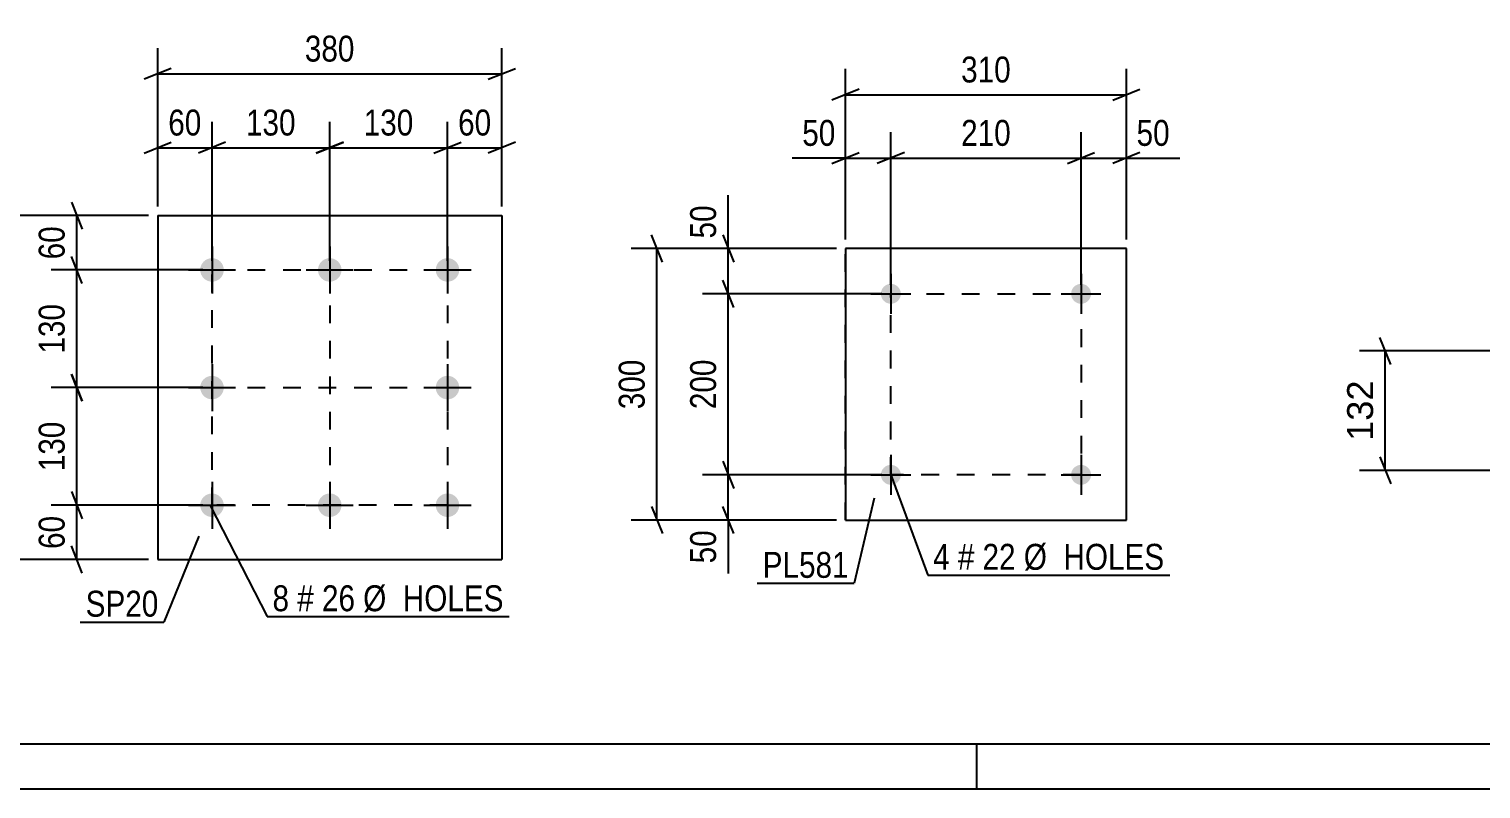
# Model space of a CAD drawing. Header units: millimetres. Extents: x 0 to 841, y 0 to 594.
# Drawn here: x 106.3 to 266.7, y 0 to 84 of the extents above; entities that cross this region are included whole.
import ezdxf

# ---------------------------------------------------------------- set-up
doc = ezdxf.new("R2010")
doc.units = ezdxf.units.MM
doc.linetypes.add('DXK_LINE_DOT2', pattern=[3.9198, 1.9599, -1.9599])
doc.styles.add('Arial', font='arial.ttf', dxfattribs={"height": 0.2})
doc.styles.add('Arial Narrow', font='ARIALN.TTF', dxfattribs={"height": 0.2})

# ---------------------------------------------------------------- blocks, each defined once
blk = doc.blocks.new('Unknown-717034159-1133')
at = {"color": 5, "linetype": 'Continuous'}
for p, q in [((5, 5), (836, 5)), ((211, 0), (211, 5)), ((0, 0), (841, 0))]:
    blk.add_line(p, q, dxfattribs=at)
blk = doc.blocks.new('Part-717034159-6688 - 6649')
at = {"color": 2, "linetype": 'Continuous'}
for p, q in [((120.55, 63.35), (120.55, 25.35)), ((120.55, 63.35), (158.55, 63.35)), ((158.55, 63.35), (158.55, 25.35)), ((120.55, 25.35), (158.55, 25.35))]:
    blk.add_line(p, q, dxfattribs=at)
blk = doc.blocks.new('Bolt-717034159-6683 - 6649')
at = {"linetype": 'Continuous'}
for points in [[(126.55, 58.65, -1), (126.55, 56.05, -1)], [(139.55, 58.65, -1), (139.55, 56.05, -1)], [(152.55, 58.65, -1), (152.55, 56.05, -1)], [(126.55, 45.65, -1), (126.55, 43.05, -1)], [(152.55, 45.65, -1), (152.55, 43.05, -1)], [(126.55, 32.65, -1), (126.55, 30.05, -1)], [(139.55, 32.65, -1), (139.55, 30.05, -1)], [(152.55, 32.65, -1), (152.55, 30.05, -1)]]:
    blk.add_hatch(color=1, dxfattribs=at).paths.add_polyline_path(points)
at = {"color": 1, "linetype": 'Continuous'}
for p, q in [((126.55, 59.95), (126.55, 54.75)), ((139.55, 59.95), (139.55, 54.75)), ((152.55, 59.95), (152.55, 54.75)), ((123.95, 57.35), (129.15, 57.35)), ((136.95, 57.35), (142.15, 57.35)), ((149.95, 57.35), (155.15, 57.35)), ((126.55, 46.95), (126.55, 41.75)), ((152.55, 46.95), (152.55, 41.75)), ((123.95, 44.35), (129.15, 44.35)), ((149.95, 44.35), (155.15, 44.35)), ((126.55, 33.95), (126.55, 28.75)), ((139.55, 33.95), (139.55, 28.75)), ((152.55, 33.95), (152.55, 28.75)), ((123.95, 31.35), (129.15, 31.35)), ((136.95, 31.35), (142.15, 31.35)), ((149.95, 31.35), (155.15, 31.35))]:
    blk.add_line(p, q, dxfattribs=at)
blk = doc.blocks.new('Bolt-717034159-6843 - 6809')
at = {"linetype": 'Continuous'}
for points in [[(202.6, 54.71, -1), (200.4, 54.71, -1)], [(223.6, 54.71, -1), (221.4, 54.71, -1)]]:
    blk.add_hatch(color=1, dxfattribs=at).paths.add_polyline_path(points)
at = {"color": 1, "linetype": 'Continuous'}
for p, q in [((201.5, 56.91), (201.5, 52.51)), ((222.5, 56.91), (222.5, 52.51)), ((199.3, 54.71), (203.7, 54.71)), ((220.3, 54.71), (224.7, 54.71))]:
    blk.add_line(p, q, dxfattribs=at)
blk = doc.blocks.new('Bolt-717034159-6848 - 6809')
at = {"linetype": 'Continuous'}
for points in [[(202.6, 34.71, -1), (200.4, 34.71, -1)], [(223.6, 34.71, -1), (221.4, 34.71, -1)]]:
    blk.add_hatch(color=1, dxfattribs=at).paths.add_polyline_path(points)
at = {"color": 1, "linetype": 'Continuous'}
for p, q in [((201.5, 36.91), (201.5, 32.51)), ((222.5, 36.91), (222.5, 32.51)), ((199.3, 34.71), (203.7, 34.71)), ((220.3, 34.71), (224.7, 34.71))]:
    blk.add_line(p, q, dxfattribs=at)
blk = doc.blocks.new('Part-717034159-6853 - 6809')
at = {"color": 2, "linetype": 'Continuous'}
for p, q in [((196.5, 59.71), (196.5, 29.71)), ((227.5, 59.71), (196.5, 59.71)), ((227.5, 29.71), (227.5, 59.71)), ((196.5, 29.71), (227.5, 29.71))]:
    blk.add_line(p, q, dxfattribs=at)
at = {"color": 7, "linetype": 'DXK_LINE_DOT2'}
for p, q in [((196.5, 29.71), (196.5, 59.71)), ((227.5, 29.71), (227.5, 59.71))]:
    blk.add_line(p, q, dxfattribs=at)
blk = doc.blocks.new('Rectangle-717034159-6775 - 6649')
at = {"color": 1, "linetype": 'DXK_LINE_DOT2'}
blk.add_lwpolyline([(126.55, 57.35), (152.55, 57.35), (152.55, 31.35), (126.55, 31.35), (126.55, 57.35)], close=True, dxfattribs=at)
blk = doc.blocks.new('Rectangle-717034159-6962 - 6809')
at = {"color": 1, "linetype": 'DXK_LINE_DOT2'}
blk.add_lwpolyline([(201.5, 54.71), (222.5, 54.71), (222.5, 34.71), (201.5, 34.71), (201.5, 54.71)], close=True, dxfattribs=at)
blk = doc.blocks.new('Line-717034159-6768 - 6649')
at = {"color": 1, "linetype": 'DXK_LINE_DOT2'}
blk.add_line((126.55, 44.35), (152.55, 44.35), dxfattribs=at)
blk = doc.blocks.new('Line-717034159-6761 - 6649')
at = {"color": 1, "linetype": 'DXK_LINE_DOT2'}
blk.add_line((139.55, 57.35), (139.55, 31.35), dxfattribs=at)
blk = doc.blocks.new('StraightDimension-717034159-10022 - 6649')
at = {"color": 7, "linetype": 'Continuous'}
for p, q in [((112.23, 55.85), (111.03, 58.85)), ((125.55, 57.35), (108.78, 57.35)), ((111.63, 44.35), (111.63, 57.35)), ((111.03, 45.85), (112.23, 42.85)), ((125.55, 44.35), (108.78, 44.35))]:
    blk.add_line(p, q, dxfattribs=at)
at = {"color": 0}
blk.add_wipeout([(110.88, 54.19), (106.68, 54.19), (106.68, 47.51), (110.88, 47.51)], dxfattribs=at)
at = {"color": 3, "style": 'Arial Narrow'}
blk.add_text('130', height=2.863, rotation=90.0002, dxfattribs=at).set_placement((110.28, 48.11))
blk = doc.blocks.new('StraightDimension-717034159-6690 - 6649')
at = {"color": 7, "linetype": 'Continuous'}
for p, q in [((120.55, 64.35), (120.55, 81.87)), ((158.55, 64.35), (158.55, 81.87)), ((122.05, 79.62), (119.05, 78.42)), ((120.55, 79.02), (158.55, 79.02)), ((157.05, 78.42), (160.05, 79.62))]:
    blk.add_line(p, q, dxfattribs=at)
at = {"color": 0}
blk.add_wipeout([(142.89, 79.77), (142.89, 83.97), (136.2, 83.97), (136.2, 79.77)], dxfattribs=at)
at = {"color": 3, "style": 'Arial Narrow'}
blk.add_text('380', height=2.863, dxfattribs=at).set_placement((136.8, 80.37))
blk = doc.blocks.new('StraightDimension-717034159-6701 - 6649')
at = {"color": 7, "linetype": 'Continuous'}
for p, q in [((120.55, 64.35), (120.55, 73.7)), ((126.55, 58.35), (126.55, 73.7)), ((119.05, 70.25), (122.05, 71.45)), ((120.55, 70.85), (126.55, 70.85)), ((128.05, 71.45), (125.05, 70.25))]:
    blk.add_line(p, q, dxfattribs=at)
at = {"color": 0}
blk.add_wipeout([(125.98, 71.6), (125.98, 75.8), (121.12, 75.8), (121.12, 71.6)], dxfattribs=at)
at = {"color": 3, "style": 'Arial Narrow'}
blk.add_text('60', height=2.863, dxfattribs=at).set_placement((121.72, 72.2))
blk = doc.blocks.new('StraightDimension-717034159-6715 - 6649')
at = {"color": 7, "linetype": 'Continuous'}
for p, q in [((152.55, 58.35), (152.55, 73.7)), ((158.55, 64.35), (158.55, 73.7)), ((151.05, 70.25), (154.05, 71.45)), ((152.55, 70.85), (158.55, 70.85)), ((160.05, 71.45), (157.05, 70.25))]:
    blk.add_line(p, q, dxfattribs=at)
at = {"color": 0}
blk.add_wipeout([(157.98, 71.6), (157.98, 75.8), (153.12, 75.8), (153.12, 71.6)], dxfattribs=at)
at = {"color": 3, "style": 'Arial Narrow'}
blk.add_text('60', height=2.863, dxfattribs=at).set_placement((153.72, 72.2))
blk = doc.blocks.new('StraightDimension-717034159-6726 - 6649')
at = {"color": 7, "linetype": 'Continuous'}
for p, q in [((102.9, 61.85), (101.7, 64.85)), ((119.55, 63.35), (99.45, 63.35)), ((102.3, 25.35), (102.3, 63.35)), ((101.7, 26.85), (102.9, 23.85)), ((119.55, 25.35), (99.45, 25.35))]:
    blk.add_line(p, q, dxfattribs=at)
at = {"color": 0}
blk.add_wipeout([(101.55, 47.69), (97.35, 47.69), (97.35, 41.01), (101.55, 41.01)], dxfattribs=at)
at = {"color": 3, "style": 'Arial Narrow'}
blk.add_text('380', height=2.863, rotation=90.0002, dxfattribs=at).set_placement((100.95, 41.61))
blk = doc.blocks.new('StraightDimension-717034159-6737 - 6649')
at = {"color": 7, "linetype": 'Continuous'}
for p, q in [((111.03, 32.85), (112.23, 29.85)), ((125.55, 31.35), (108.78, 31.35)), ((111.63, 25.35), (111.63, 31.35)), ((112.23, 23.85), (111.03, 26.85)), ((119.55, 25.35), (108.78, 25.35))]:
    blk.add_line(p, q, dxfattribs=at)
at = {"color": 0}
blk.add_wipeout([(110.88, 30.78), (106.68, 30.78), (106.68, 25.92), (110.88, 25.92)], dxfattribs=at)
at = {"color": 3, "style": 'Arial Narrow'}
blk.add_text('60', height=2.863, rotation=90.0002, dxfattribs=at).set_placement((110.28, 26.52))
blk = doc.blocks.new('StraightDimension-717034159-10020 - 6649')
at = {"color": 7, "linetype": 'Continuous'}
for p, q in [((112.23, 42.85), (111.03, 45.85)), ((125.55, 44.35), (108.78, 44.35)), ((111.63, 31.35), (111.63, 44.35)), ((111.03, 32.85), (112.23, 29.85)), ((125.55, 31.35), (108.78, 31.35))]:
    blk.add_line(p, q, dxfattribs=at)
at = {"color": 0}
blk.add_wipeout([(110.88, 41.19), (106.68, 41.19), (106.68, 34.51), (110.88, 34.51)], dxfattribs=at)
at = {"color": 3, "style": 'Arial Narrow'}
blk.add_text('130', height=2.863, rotation=90.0002, dxfattribs=at).set_placement((110.28, 35.11))
blk = doc.blocks.new('StraightDimension-717034159-6751 - 6649')
at = {"color": 7, "linetype": 'Continuous'}
for p, q in [((111.03, 64.85), (112.23, 61.85)), ((119.55, 63.35), (108.78, 63.35)), ((111.63, 57.35), (111.63, 63.35)), ((112.23, 55.85), (111.03, 58.85)), ((125.55, 57.35), (108.78, 57.35))]:
    blk.add_line(p, q, dxfattribs=at)
at = {"color": 0}
blk.add_wipeout([(110.88, 62.78), (106.68, 62.78), (106.68, 57.92), (110.88, 57.92)], dxfattribs=at)
at = {"color": 3, "style": 'Arial Narrow'}
blk.add_text('60', height=2.863, rotation=90.0002, dxfattribs=at).set_placement((110.28, 58.52))
blk = doc.blocks.new('StraightDimension-717034159-9998 - 6649')
at = {"color": 7, "linetype": 'Continuous'}
for p, q in [((126.55, 58.35), (126.55, 73.7)), ((139.55, 58.35), (139.55, 73.7)), ((128.05, 71.45), (125.05, 70.25)), ((126.55, 70.85), (139.55, 70.85)), ((138.05, 70.25), (141.05, 71.45))]:
    blk.add_line(p, q, dxfattribs=at)
at = {"color": 0}
blk.add_wipeout([(136.39, 71.6), (136.39, 75.8), (129.7, 75.8), (129.7, 71.6)], dxfattribs=at)
at = {"color": 3, "style": 'Arial Narrow'}
blk.add_text('130', height=2.863, dxfattribs=at).set_placement((130.3, 72.2))
blk = doc.blocks.new('StraightDimension-717034159-10000 - 6649')
at = {"color": 7, "linetype": 'Continuous'}
for p, q in [((139.55, 58.35), (139.55, 73.7)), ((152.55, 58.35), (152.55, 73.7)), ((141.05, 71.45), (138.05, 70.25)), ((139.55, 70.85), (152.55, 70.85)), ((151.05, 70.25), (154.05, 71.45))]:
    blk.add_line(p, q, dxfattribs=at)
at = {"color": 0}
blk.add_wipeout([(149.39, 71.6), (149.39, 75.8), (142.7, 75.8), (142.7, 71.6)], dxfattribs=at)
at = {"color": 3, "style": 'Arial Narrow'}
blk.add_text('130', height=2.863, dxfattribs=at).set_placement((143.3, 72.2))
blk = doc.blocks.new('StraightDimension-717034159-7100 - 7075')
at = {"color": 7, "linetype": 'Continuous'}
for p, q in [((256.69, 46.9), (255.49, 49.9)), ((268.77, 48.4), (253.24, 48.4)), ((256.09, 35.2), (256.09, 48.4)), ((255.49, 36.7), (256.69, 33.7)), ((268.77, 35.2), (253.24, 35.2))]:
    blk.add_line(p, q, dxfattribs=at)
at = {"color": 0}
blk.add_wipeout([(255.34, 45.73), (251.14, 45.73), (251.14, 37.86), (255.34, 37.86)], dxfattribs=at)
at = {"color": 3, "style": 'Arial'}
blk.add_text('132', height=2.865, rotation=90.0002, dxfattribs=at).set_placement((254.74, 38.46))
blk = doc.blocks.new('StraightDimension-717034159-6866 - 6809')
at = {"color": 7, "linetype": 'Continuous'}
for p, q in [((196.5, 60.71), (196.5, 72.56)), ((201.5, 55.71), (201.5, 72.56)), ((195, 69.11), (198, 70.31)), ((196.5, 69.71), (201.5, 69.71)), ((203, 70.31), (200, 69.11))]:
    blk.add_line(p, q, dxfattribs=at)
at = {"color": 0}
blk.add_wipeout([(195.98, 70.46), (195.98, 74.66), (191.12, 74.66), (191.12, 70.46)], dxfattribs=at)
at = {"color": 7, "linetype": 'Continuous'}
blk.add_line((196.5, 69.71), (190.59, 69.71), dxfattribs=at)
blk.add_line((196.5, 69.71), (190.59, 69.71), dxfattribs=at)
at = {"color": 3, "style": 'Arial Narrow'}
blk.add_text('50', height=2.863, dxfattribs=at).set_placement((191.72, 71.06))
blk = doc.blocks.new('StraightDimension-717034159-6855 - 6809')
at = {"color": 7, "linetype": 'Continuous'}
for p, q in [((196.5, 60.71), (196.5, 79.56)), ((227.5, 60.71), (227.5, 79.56)), ((198, 77.31), (195, 76.11)), ((226, 76.11), (229, 77.31)), ((196.5, 76.71), (227.5, 76.71))]:
    blk.add_line(p, q, dxfattribs=at)
at = {"color": 0}
blk.add_wipeout([(215.34, 77.46), (215.34, 81.66), (208.66, 81.66), (208.66, 77.46)], dxfattribs=at)
at = {"color": 3, "style": 'Arial Narrow'}
blk.add_text('310', height=2.863, dxfattribs=at).set_placement((209.26, 78.06))
blk = doc.blocks.new('StraightDimension-717034159-6879 - 6809')
at = {"color": 7, "linetype": 'Continuous'}
for p, q in [((201.5, 55.71), (201.5, 72.56)), ((222.5, 55.71), (222.5, 72.56)), ((203, 70.31), (200, 69.11)), ((201.5, 69.71), (222.5, 69.71)), ((221, 69.11), (224, 70.31))]:
    blk.add_line(p, q, dxfattribs=at)
at = {"color": 0}
blk.add_wipeout([(215.34, 70.46), (215.34, 74.66), (208.66, 74.66), (208.66, 70.46)], dxfattribs=at)
at = {"color": 3, "style": 'Arial Narrow'}
blk.add_text('210', height=2.863, dxfattribs=at).set_placement((209.26, 71.06))
blk = doc.blocks.new('StraightDimension-717034159-6895 - 6809')
at = {"color": 7, "linetype": 'Continuous'}
for p, q in [((222.5, 55.71), (222.5, 72.56)), ((227.5, 60.71), (227.5, 72.56)), ((221, 69.11), (224, 70.31)), ((222.5, 69.71), (227.5, 69.71)), ((229, 70.31), (226, 69.11))]:
    blk.add_line(p, q, dxfattribs=at)
at = {"color": 0}
blk.add_wipeout([(232.88, 70.46), (232.88, 74.66), (228.03, 74.66), (228.03, 70.46)], dxfattribs=at)
at = {"color": 7, "linetype": 'Continuous'}
blk.add_line((227.5, 69.71), (233.41, 69.71), dxfattribs=at)
blk.add_line((227.5, 69.71), (233.41, 69.71), dxfattribs=at)
at = {"color": 3, "style": 'Arial Narrow'}
blk.add_text('50', height=2.863, dxfattribs=at).set_placement((228.63, 71.06))
blk = doc.blocks.new('StraightDimension-717034159-6909 - 6809')
at = {"color": 7, "linetype": 'Continuous'}
for p, q in [((176.27, 58.21), (175.07, 61.21)), ((195.5, 59.71), (172.82, 59.71)), ((175.67, 29.71), (175.67, 59.71)), ((175.07, 31.21), (176.27, 28.21)), ((195.5, 29.71), (172.82, 29.71))]:
    blk.add_line(p, q, dxfattribs=at)
at = {"color": 0}
blk.add_wipeout([(174.92, 48.05), (170.72, 48.05), (170.72, 41.36), (174.92, 41.36)], dxfattribs=at)
at = {"color": 3, "style": 'Arial Narrow'}
blk.add_text('300', height=2.863, rotation=90.0002, dxfattribs=at).set_placement((174.32, 41.96))
blk = doc.blocks.new('StraightDimension-717034159-6920 - 6809')
at = {"color": 7, "linetype": 'Continuous'}
for p, q in [((182.95, 36.21), (184.15, 33.21)), ((200.5, 34.71), (180.7, 34.71)), ((183.55, 29.71), (183.55, 34.71)), ((184.15, 28.21), (182.95, 31.21)), ((195.5, 29.71), (180.7, 29.71))]:
    blk.add_line(p, q, dxfattribs=at)
at = {"color": 0}
blk.add_wipeout([(182.8, 29.18), (178.6, 29.18), (178.6, 24.33), (182.8, 24.33)], dxfattribs=at)
at = {"color": 7, "linetype": 'Continuous'}
blk.add_line((183.55, 29.71), (183.55, 23.8), dxfattribs=at)
blk.add_line((183.55, 29.71), (183.55, 23.8), dxfattribs=at)
at = {"color": 3, "style": 'Arial Narrow'}
blk.add_text('50', height=2.863, rotation=90.0002, dxfattribs=at).set_placement((182.2, 24.93))
blk = doc.blocks.new('StraightDimension-717034159-6933 - 6809')
at = {"color": 7, "linetype": 'Continuous'}
for p, q in [((184.15, 53.21), (182.95, 56.21)), ((200.5, 54.71), (180.7, 54.71)), ((183.55, 34.71), (183.55, 54.71)), ((182.95, 36.21), (184.15, 33.21)), ((200.5, 34.71), (180.7, 34.71))]:
    blk.add_line(p, q, dxfattribs=at)
at = {"color": 0}
blk.add_wipeout([(182.8, 48.05), (178.6, 48.05), (178.6, 41.37), (182.8, 41.37)], dxfattribs=at)
at = {"color": 3, "style": 'Arial Narrow'}
blk.add_text('200', height=2.863, rotation=90.0002, dxfattribs=at).set_placement((182.2, 41.97))
blk = doc.blocks.new('StraightDimension-717034159-6949 - 6809')
at = {"color": 7, "linetype": 'Continuous'}
for p, q in [((182.95, 61.21), (184.15, 58.21)), ((195.5, 59.71), (180.7, 59.71)), ((183.55, 54.71), (183.55, 59.71)), ((184.15, 53.21), (182.95, 56.21)), ((200.5, 54.71), (180.7, 54.71))]:
    blk.add_line(p, q, dxfattribs=at)
at = {"color": 0}
blk.add_wipeout([(182.8, 65.09), (178.6, 65.09), (178.6, 60.23), (182.8, 60.23)], dxfattribs=at)
at = {"color": 7, "linetype": 'Continuous'}
blk.add_line((183.55, 59.71), (183.55, 65.61), dxfattribs=at)
blk.add_line((183.55, 59.71), (183.55, 65.61), dxfattribs=at)
at = {"color": 3, "style": 'Arial Narrow'}
blk.add_text('50', height=2.863, rotation=90.0002, dxfattribs=at).set_placement((182.2, 60.83))
blk = doc.blocks.new('Mark-717034159-6679 - 6649')
at = {"color": 0}
for points in [[(135.06, 19.64), (135.06, 22.64), (133.23, 22.64), (133.23, 19.64)], [(137.79, 19.64), (137.79, 22.64), (135.96, 22.64), (135.96, 19.64)], [(142.34, 19.64), (142.34, 22.64), (138.69, 22.64), (138.69, 19.64)], [(158.77, 19.64), (158.77, 22.64), (143.24, 22.64), (143.24, 19.64)]]:
    blk.add_wipeout(points, dxfattribs=at)
for points in [[(135.06, 19.64), (135.06, 22.64), (133.23, 22.64), (133.23, 19.64)], [(137.79, 19.64), (137.79, 22.64), (135.96, 22.64), (135.96, 19.64)], [(142.34, 19.64), (142.34, 22.64), (138.69, 22.64), (138.69, 19.64)], [(158.77, 19.64), (158.77, 22.64), (143.24, 22.64), (143.24, 19.64)]]:
    blk.add_wipeout(points, dxfattribs=at)
at = {"color": 7, "linetype": 'Continuous'}
for p, q in [((126.34, 31.32), (132.63, 19.04)), ((132.63, 19.04), (159.37, 19.04))]:
    blk.add_line(p, q, dxfattribs=at)
at = {"color": 3, "style": 'Arial Narrow'}
for s, height, p in [('8', 2.86, (133.23, 19.64)), ('#', 2.86, (135.96, 19.64)), ('26', 2.863, (138.69, 19.64)), ('Ø  HOLES', 2.863, (143.24, 19.64))]:
    blk.add_text(s, height=height, dxfattribs=at).set_placement(p)
blk = doc.blocks.new('Mark-717034159-6684 - 6649')
at = {"color": 0}
blk.add_wipeout([(120.64, 19.04), (120.64, 22.04), (112.6, 22.04), (112.6, 19.04)], dxfattribs=at)
blk.add_wipeout([(120.64, 19.04), (120.64, 22.04), (112.6, 22.04), (112.6, 19.04)], dxfattribs=at)
at = {"color": 30, "linetype": 'Continuous'}
for p in [(125.08, 27.92), (112, 18.44)]:
    blk.add_line(p, (121.24, 18.44), dxfattribs=at)
at = {"color": 3, "style": 'Arial Narrow'}
blk.add_text('SP20', height=2.863, dxfattribs=at).set_placement((112.6, 19.04))
blk = doc.blocks.new('Mark-717034159-6849 - 6809')
at = {"color": 0}
blk.add_wipeout([(196.85, 23.33), (196.85, 26.33), (187.35, 26.33), (187.35, 23.33)], dxfattribs=at)
blk.add_wipeout([(196.85, 23.33), (196.85, 26.33), (187.35, 26.33), (187.35, 23.33)], dxfattribs=at)
at = {"color": 30, "linetype": 'Continuous'}
for p in [(199.66, 32.14), (186.75, 22.73)]:
    blk.add_line(p, (197.45, 22.73), dxfattribs=at)
at = {"color": 3, "style": 'Arial Narrow'}
blk.add_text('PL581', height=2.863, dxfattribs=at).set_placement((187.35, 23.33))
blk = doc.blocks.new('MarkSet-717034159-7009 - 6809')
at = {"color": 0}
for points in [[(208, 24.22), (208, 27.22), (206.17, 27.22), (206.17, 24.22)], [(210.72, 24.22), (210.72, 27.22), (208.9, 27.22), (208.9, 24.22)], [(215.28, 24.22), (215.28, 27.22), (211.62, 27.22), (211.62, 24.22)], [(231.71, 24.22), (231.71, 27.22), (216.18, 27.22), (216.18, 24.22)]]:
    blk.add_wipeout(points, dxfattribs=at)
for points in [[(208, 24.22), (208, 27.22), (206.17, 27.22), (206.17, 24.22)], [(210.72, 24.22), (210.72, 27.22), (208.9, 27.22), (208.9, 24.22)], [(215.28, 24.22), (215.28, 27.22), (211.62, 27.22), (211.62, 24.22)], [(231.71, 24.22), (231.71, 27.22), (216.18, 27.22), (216.18, 24.22)]]:
    blk.add_wipeout(points, dxfattribs=at)
at = {"color": 7, "linetype": 'Continuous'}
for p, q in [((201.5, 34.71), (205.57, 23.62)), ((205.57, 23.62), (232.31, 23.62))]:
    blk.add_line(p, q, dxfattribs=at)
at = {"color": 3, "style": 'Arial Narrow'}
for s, height, p in [('4', 2.86, (206.17, 24.22)), ('#', 2.86, (208.9, 24.22)), ('22', 2.863, (211.62, 24.22)), ('Ø  HOLES', 2.863, (216.18, 24.22))]:
    blk.add_text(s, height=height, dxfattribs=at).set_placement(p)

msp = doc.modelspace()

# ---------------------------------------------------------------- block references
for name in ['Unknown-717034159-1133', 'Part-717034159-6688 - 6649', 'Bolt-717034159-6683 - 6649', 'Part-717034159-6853 - 6809', 'Rectangle-717034159-6775 - 6649', 'Line-717034159-6761 - 6649', 'Bolt-717034159-6843 - 6809', 'Rectangle-717034159-6962 - 6809', 'Line-717034159-6768 - 6649', 'Bolt-717034159-6848 - 6809']:
    msp.add_blockref(name, (0, 0))

# ---------------------------------------------------------------- next in the draw order: block references
for name in ['StraightDimension-717034159-6690 - 6649', 'StraightDimension-717034159-6866 - 6809', 'StraightDimension-717034159-10022 - 6649', 'StraightDimension-717034159-7100 - 7075', 'MarkSet-717034159-7009 - 6809']:
    msp.add_blockref(name, (0, 0))

# ---------------------------------------------------------------- next in the draw order: block references
for name in ['StraightDimension-717034159-6855 - 6809', 'StraightDimension-717034159-6701 - 6649', 'StraightDimension-717034159-6715 - 6649']:
    msp.add_blockref(name, (0, 0))

# ---------------------------------------------------------------- next in the draw order: block references
for name in ['StraightDimension-717034159-6879 - 6809', 'StraightDimension-717034159-6726 - 6649', 'StraightDimension-717034159-6909 - 6809']:
    msp.add_blockref(name, (0, 0))

# ---------------------------------------------------------------- next in the draw order: block references
for name in ['StraightDimension-717034159-6895 - 6809', 'StraightDimension-717034159-6751 - 6649', 'StraightDimension-717034159-6920 - 6809', 'StraightDimension-717034159-6737 - 6649']:
    msp.add_blockref(name, (0, 0))

# ---------------------------------------------------------------- next in the draw order: block references
for name in ['StraightDimension-717034159-9998 - 6649', 'StraightDimension-717034159-6933 - 6809', 'StraightDimension-717034159-10020 - 6649', 'Mark-717034159-6849 - 6809', 'Mark-717034159-6684 - 6649']:
    msp.add_blockref(name, (0, 0))

# ---------------------------------------------------------------- next in the draw order: block references
for name in ['StraightDimension-717034159-10000 - 6649', 'StraightDimension-717034159-6949 - 6809', 'Mark-717034159-6679 - 6649']:
    msp.add_blockref(name, (0, 0))

doc.saveas('drawing.dxf')
